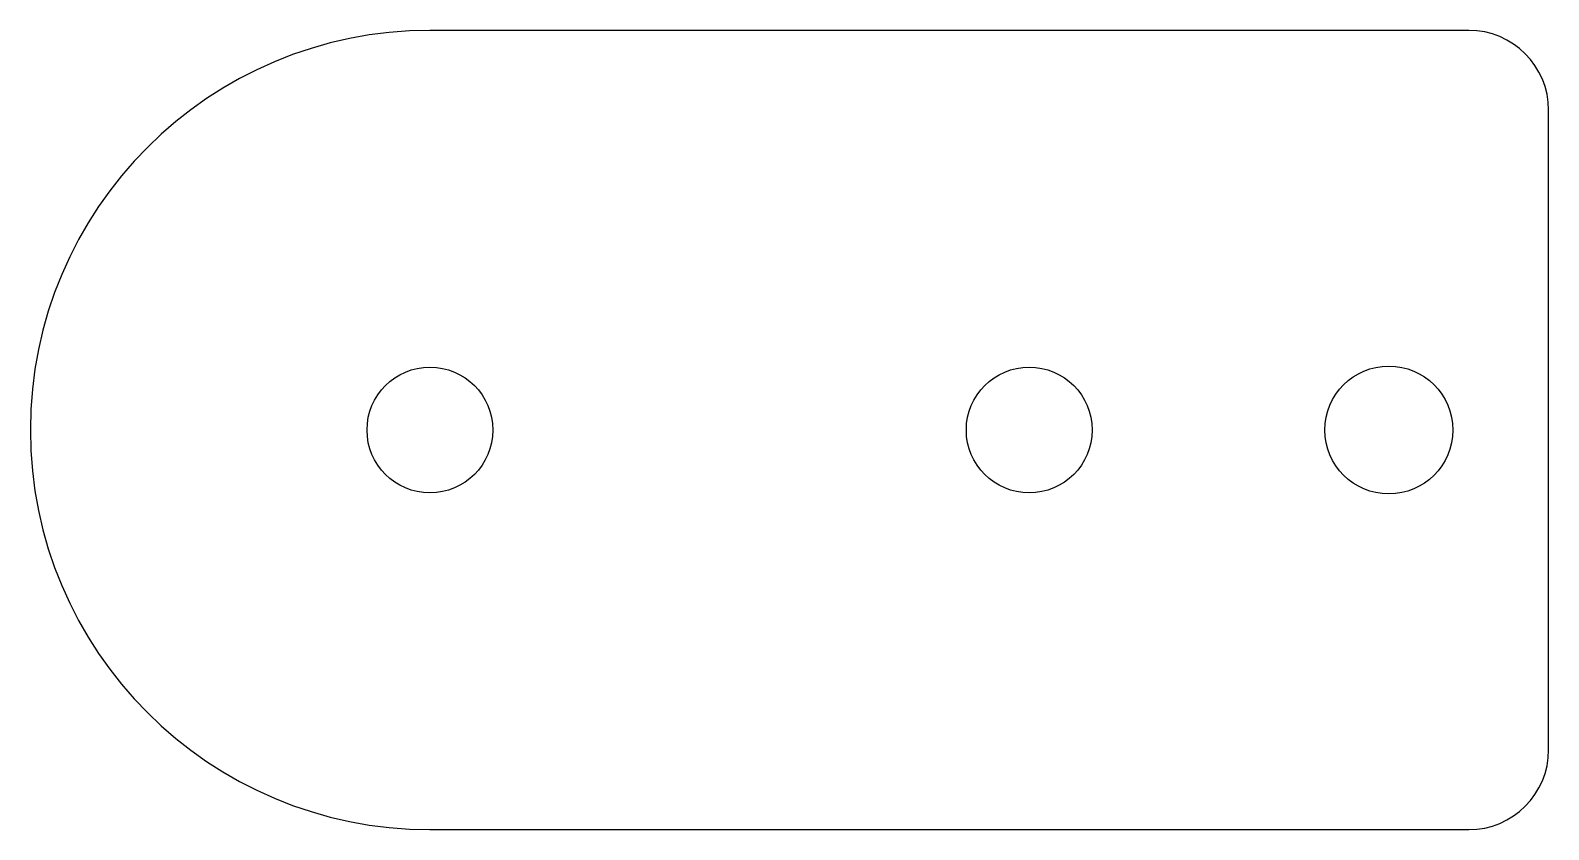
# Model space of a CAD drawing. Header units: inches. Extents: x -0.5 to 1.4, y -0.5 to 0.5.
import ezdxf

# ---------------------------------------------------------------- set-up
doc = ezdxf.new("R2010")
doc.units = ezdxf.units.IN
doc.header["$MEASUREMENT"] = 0

msp = doc.modelspace()

# ---------------------------------------------------------------- linework, layer by layer
at = {"color": 7, "linetype": 'Continuous', "lineweight": 25}
for p, q in [((1.3, 0.5), (0, 0.5)), ((1.4, -0.4), (1.4, 0.4)), ((0, -0.5), (1.3, -0.5))]:
    msp.add_line(p, q, dxfattribs=at)
for centre, radius in [((0, 0), 0.0787), ((0.75, 0), 0.0787), ((1.2, 0), 0.08)]:
    msp.add_circle(centre, radius, dxfattribs=at)
for centre, radius, start, end in [((0, 0), 0.5, 90, 270), ((1.3, 0.4), 0.1, 0, 90), ((1.3, -0.4), 0.1, 270, 0)]:
    msp.add_arc(centre, radius, start, end, dxfattribs=at)

doc.saveas('drawing.dxf')
